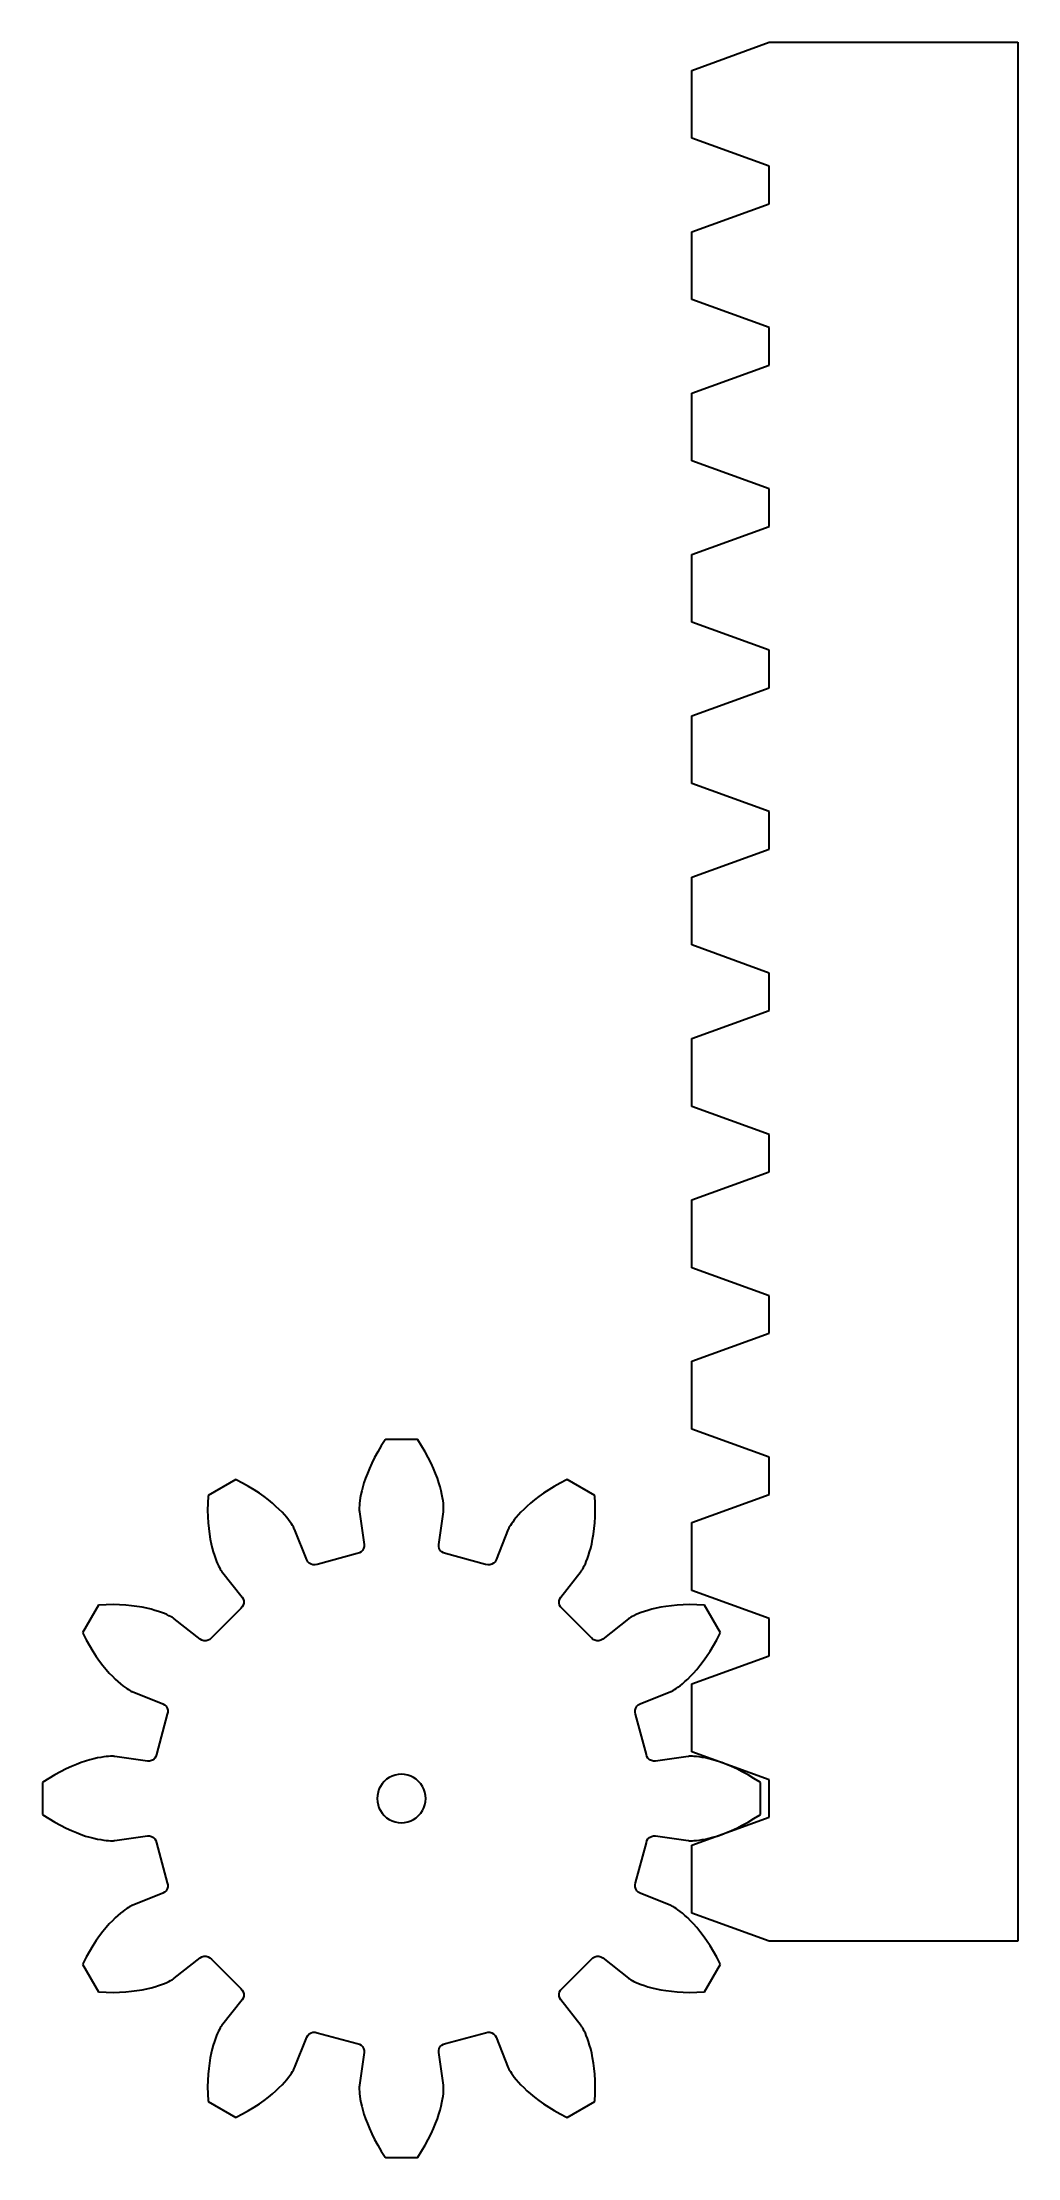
# Model space of a CAD drawing. Header units: metres. Extents: x -30 to 51, y -30 to 145.
import ezdxf

# ---------------------------------------------------------------- set-up
doc = ezdxf.new("R2010")
doc.units = ezdxf.units.M

msp = doc.modelspace()

# ---------------------------------------------------------------- linework, layer by layer
at = {"layer": '组“0”#1'}
for p, q in [((-2.21, 28.1), (-2.44, 27.65)), ((-1.95, 28.57), (-2.21, 28.1)), ((-1.66, 29.06), (-1.95, 28.57)), ((-1.34, 29.56), (-1.66, 29.06)), ((-1.31, 29.6), (-1.34, 29.56)), ((1.31, 29.6), (-1.31, 29.6)), ((1.34, 29.56), (1.31, 29.6)), ((1.66, 29.06), (1.34, 29.56)), ((1.95, 28.57), (1.66, 29.06)), ((2.21, 28.1), (1.95, 28.57)), ((2.44, 27.65), (2.21, 28.1)), ((-13.66, 26.29), (-15.94, 24.98)), ((-13.62, 26.27), (-13.66, 26.29)), ((-13.09, 26), (-13.62, 26.27)), ((-2.96, 26.4), (-3.09, 26.03)), ((-2.81, 26.79), (-2.96, 26.4)), ((-2.64, 27.21), (-2.81, 26.79)), ((-2.44, 27.65), (-2.64, 27.21)), ((2.64, 27.21), (2.44, 27.65)), ((2.81, 26.79), (2.64, 27.21)), ((2.96, 26.4), (2.81, 26.79)), ((3.09, 26.03), (2.96, 26.4)), ((13.62, 26.27), (13.09, 26)), ((13.66, 26.29), (13.62, 26.27)), ((15.94, 24.98), (13.66, 26.29)), ((-15.94, 24.93), (-15.97, 24.34)), ((-15.94, 24.98), (-15.94, 24.93)), ((-12.6, 25.72), (-13.09, 26)), ((-12.14, 25.44), (-12.6, 25.72)), ((-11.71, 25.16), (-12.14, 25.44)), ((-11.32, 24.88), (-11.71, 25.16)), ((-10.96, 24.61), (-11.32, 24.88)), ((-10.64, 24.34), (-10.96, 24.61)), ((-3.43, 24.54), (-3.46, 24.33)), ((-3.39, 24.79), (-3.43, 24.54)), ((-3.34, 25.06), (-3.39, 24.79)), ((-3.27, 25.36), (-3.34, 25.06)), ((-3.19, 25.68), (-3.27, 25.36)), ((-3.09, 26.03), (-3.19, 25.68)), ((3.19, 25.68), (3.09, 26.03)), ((3.27, 25.36), (3.19, 25.68)), ((3.34, 25.06), (3.27, 25.36)), ((3.39, 24.79), (3.34, 25.06)), ((3.43, 24.54), (3.39, 24.79)), ((3.46, 24.33), (3.43, 24.54)), ((10.96, 24.61), (10.64, 24.34)), ((11.32, 24.88), (10.96, 24.61)), ((11.71, 25.16), (11.32, 24.88)), ((12.14, 25.44), (11.71, 25.16)), ((12.6, 25.72), (12.14, 25.44)), ((13.09, 26), (12.6, 25.72)), ((15.94, 24.93), (15.94, 24.98)), ((15.97, 24.34), (15.94, 24.93)), ((-15.97, 24.34), (-15.98, 23.77)), ((-15.98, 23.77), (-15.96, 23.23)), ((-15.96, 23.23), (-15.93, 22.72)), ((-15.93, 22.72), (-15.89, 22.25)), ((-10.34, 24.08), (-10.64, 24.34)), ((-10.08, 23.83), (-10.34, 24.08)), ((-9.84, 23.6), (-10.08, 23.83)), ((-9.64, 23.37), (-9.84, 23.6)), ((-9.46, 23.16), (-9.64, 23.37)), ((-9.3, 22.97), (-9.46, 23.16)), ((-9.17, 22.79), (-9.3, 22.97)), ((-9.06, 22.64), (-9.17, 22.79)), ((-3.47, 24.14), (-3.48, 23.98)), ((-3.48, 23.98), (-3.48, 23.85)), ((-3.48, 23.85), (-3.48, 23.75)), ((-3.48, 23.75), (-3.47, 23.67)), ((-3.46, 24.33), (-3.47, 24.14)), ((-3.47, 23.67), (-3.47, 23.63)), ((-3.47, 23.63), (-3.08, 20.94)), ((3.08, 20.94), (3.47, 23.63)), ((3.47, 24.14), (3.46, 24.33)), ((3.48, 23.98), (3.47, 24.14)), ((3.47, 23.67), (3.48, 23.75)), ((3.47, 23.63), (3.47, 23.67)), ((3.48, 23.85), (3.48, 23.98)), ((3.48, 23.75), (3.48, 23.85)), ((9.17, 22.79), (9.06, 22.64)), ((9.3, 22.97), (9.17, 22.79)), ((9.46, 23.16), (9.3, 22.97)), ((9.64, 23.37), (9.46, 23.16)), ((9.84, 23.6), (9.64, 23.37)), ((10.08, 23.83), (9.84, 23.6)), ((10.34, 24.08), (10.08, 23.83)), ((10.64, 24.34), (10.34, 24.08)), ((15.89, 22.25), (15.93, 22.72)), ((15.93, 22.72), (15.96, 23.23)), ((15.96, 23.23), (15.98, 23.77)), ((15.98, 23.77), (15.97, 24.34)), ((-15.89, 22.25), (-15.83, 21.8)), ((-15.83, 21.8), (-15.76, 21.38)), ((-15.76, 21.38), (-15.69, 21)), ((-15.69, 21), (-15.6, 20.64)), ((-8.98, 22.5), (-9.06, 22.64)), ((-8.91, 22.39), (-8.98, 22.5)), ((-8.86, 22.3), (-8.91, 22.39)), ((-8.83, 22.24), (-8.86, 22.3)), ((-8.81, 22.2), (-8.83, 22.24)), ((-7.81, 19.67), (-8.81, 22.2)), ((-3.08, 20.94), (-3.07, 20.77)), ((3.07, 20.77), (3.08, 20.94)), ((8.81, 22.2), (7.81, 19.67)), ((8.83, 22.24), (8.81, 22.2)), ((8.86, 22.3), (8.83, 22.24)), ((8.91, 22.39), (8.86, 22.3)), ((8.98, 22.5), (8.91, 22.39)), ((9.06, 22.64), (8.98, 22.5)), ((15.6, 20.64), (15.69, 21)), ((15.69, 21), (15.76, 21.38)), ((15.76, 21.38), (15.83, 21.8)), ((15.83, 21.8), (15.89, 22.25)), ((-15.6, 20.64), (-15.51, 20.32)), ((-15.51, 20.32), (-15.42, 20.03)), ((-15.42, 20.03), (-15.33, 19.77)), ((-15.33, 19.77), (-15.24, 19.54)), ((-15.24, 19.54), (-15.16, 19.34)), ((-15.16, 19.34), (-15.07, 19.17)), ((-7.72, 19.52), (-7.81, 19.67)), ((-7.6, 19.4), (-7.72, 19.52)), ((-7.45, 19.31), (-7.6, 19.4)), ((-7.29, 19.26), (-7.45, 19.31)), ((-7.11, 19.26), (-7.29, 19.26)), ((-6.94, 19.3), (-7.11, 19.26)), ((-3.64, 20.19), (-6.94, 19.3)), ((-3.47, 20.24), (-3.64, 20.19)), ((-3.32, 20.32), (-3.47, 20.24)), ((-3.2, 20.45), (-3.32, 20.32)), ((-3.12, 20.6), (-3.2, 20.45)), ((-3.07, 20.77), (-3.12, 20.6)), ((3.12, 20.6), (3.07, 20.77)), ((3.2, 20.45), (3.12, 20.6)), ((3.32, 20.32), (3.2, 20.45)), ((3.47, 20.24), (3.32, 20.32)), ((3.64, 20.19), (3.47, 20.24)), ((6.94, 19.3), (3.64, 20.19)), ((7.11, 19.26), (6.94, 19.3)), ((7.29, 19.26), (7.11, 19.26)), ((7.45, 19.31), (7.29, 19.26)), ((7.6, 19.4), (7.45, 19.31)), ((7.72, 19.52), (7.6, 19.4)), ((7.81, 19.67), (7.72, 19.52)), ((15.07, 19.17), (15.16, 19.34)), ((15.16, 19.34), (15.24, 19.54)), ((15.24, 19.54), (15.33, 19.77)), ((15.33, 19.77), (15.42, 20.03)), ((15.42, 20.03), (15.51, 20.32)), ((15.51, 20.32), (15.6, 20.64)), ((-15.07, 19.17), (-15, 19.03)), ((-15, 19.03), (-14.94, 18.91)), ((-14.94, 18.91), (-14.88, 18.83)), ((-14.88, 18.83), (-14.84, 18.76)), ((-14.84, 18.76), (-14.82, 18.73)), ((-14.82, 18.73), (-13.13, 16.6)), ((13.13, 16.6), (14.82, 18.73)), ((14.82, 18.73), (14.84, 18.76)), ((14.84, 18.76), (14.88, 18.83)), ((14.88, 18.83), (14.94, 18.91)), ((14.94, 18.91), (15, 19.03)), ((15, 19.03), (15.07, 19.17)), ((-24.98, 15.94), (-26.29, 13.66)), ((-24.93, 15.94), (-24.98, 15.94)), ((-24.34, 15.97), (-24.93, 15.94)), ((-23.77, 15.98), (-24.34, 15.97)), ((-23.23, 15.96), (-23.77, 15.98)), ((-22.72, 15.93), (-23.23, 15.96)), ((-22.25, 15.89), (-22.72, 15.93)), ((-21.8, 15.83), (-22.25, 15.89)), ((-21.38, 15.76), (-21.8, 15.83)), ((-21, 15.69), (-21.38, 15.76)), ((-13.12, 15.79), (-13.24, 15.67)), ((-13.13, 16.6), (-13.05, 16.45)), ((-13.04, 15.94), (-13.12, 15.79)), ((-13.05, 16.45), (-13, 16.28)), ((-13, 16.11), (-13.04, 15.94)), ((-13, 16.28), (-13, 16.11)), ((13, 16.28), (13.05, 16.45)), ((13, 16.11), (13, 16.28)), ((13.04, 15.94), (13, 16.11)), ((13.12, 15.79), (13.04, 15.94)), ((13.05, 16.45), (13.13, 16.6)), ((13.24, 15.67), (13.12, 15.79)), ((21.38, 15.76), (21, 15.69)), ((21.8, 15.83), (21.38, 15.76)), ((22.25, 15.89), (21.8, 15.83)), ((22.72, 15.93), (22.25, 15.89)), ((23.23, 15.96), (22.72, 15.93)), ((23.77, 15.98), (23.23, 15.96)), ((24.34, 15.97), (23.77, 15.98)), ((24.93, 15.94), (24.34, 15.97)), ((24.98, 15.94), (24.93, 15.94)), ((26.29, 13.66), (24.98, 15.94)), ((-20.64, 15.6), (-21, 15.69)), ((-20.32, 15.51), (-20.64, 15.6)), ((-20.03, 15.42), (-20.32, 15.51)), ((-19.77, 15.33), (-20.03, 15.42)), ((-19.54, 15.24), (-19.77, 15.33)), ((-19.34, 15.16), (-19.54, 15.24)), ((-19.17, 15.07), (-19.34, 15.16)), ((-19.03, 15), (-19.17, 15.07)), ((-18.91, 14.94), (-19.03, 15)), ((-18.83, 14.88), (-18.91, 14.94)), ((-18.76, 14.84), (-18.83, 14.88)), ((-18.73, 14.82), (-18.76, 14.84)), ((-16.6, 13.13), (-18.73, 14.82)), ((-13.24, 15.67), (-15.67, 13.24)), ((15.67, 13.24), (13.24, 15.67)), ((18.73, 14.82), (16.6, 13.13)), ((18.76, 14.84), (18.73, 14.82)), ((18.83, 14.88), (18.76, 14.84)), ((18.91, 14.94), (18.83, 14.88)), ((19.03, 15), (18.91, 14.94)), ((19.17, 15.07), (19.03, 15)), ((19.34, 15.16), (19.17, 15.07)), ((19.54, 15.24), (19.34, 15.16)), ((19.77, 15.33), (19.54, 15.24)), ((20.03, 15.42), (19.77, 15.33)), ((20.32, 15.51), (20.03, 15.42)), ((20.64, 15.6), (20.32, 15.51)), ((21, 15.69), (20.64, 15.6)), ((-26.29, 13.66), (-26.27, 13.62)), ((-26.27, 13.62), (-26, 13.09)), ((-26, 13.09), (-25.72, 12.6)), ((-25.72, 12.6), (-25.44, 12.14)), ((-16.45, 13.05), (-16.6, 13.13)), ((-16.28, 13), (-16.45, 13.05)), ((-16.11, 13), (-16.28, 13)), ((-15.94, 13.04), (-16.11, 13)), ((-15.79, 13.12), (-15.94, 13.04)), ((-15.67, 13.24), (-15.79, 13.12)), ((15.79, 13.12), (15.67, 13.24)), ((15.94, 13.04), (15.79, 13.12)), ((16.11, 13), (15.94, 13.04)), ((16.28, 13), (16.11, 13)), ((16.45, 13.05), (16.28, 13)), ((16.6, 13.13), (16.45, 13.05)), ((25.44, 12.14), (25.72, 12.6)), ((25.72, 12.6), (26, 13.09)), ((26, 13.09), (26.27, 13.62)), ((26.27, 13.62), (26.29, 13.66)), ((-25.44, 12.14), (-25.16, 11.71)), ((-25.16, 11.71), (-24.88, 11.32)), ((-24.88, 11.32), (-24.61, 10.96)), ((-24.61, 10.96), (-24.34, 10.64)), ((-24.34, 10.64), (-24.08, 10.34)), ((24.08, 10.34), (24.34, 10.64)), ((24.34, 10.64), (24.61, 10.96)), ((24.61, 10.96), (24.88, 11.32)), ((24.88, 11.32), (25.16, 11.71)), ((25.16, 11.71), (25.44, 12.14)), ((-24.08, 10.34), (-23.83, 10.08)), ((-23.83, 10.08), (-23.6, 9.84)), ((-23.6, 9.84), (-23.37, 9.64)), ((-23.37, 9.64), (-23.16, 9.46)), ((-23.16, 9.46), (-22.97, 9.3)), ((-22.97, 9.3), (-22.79, 9.17)), ((-22.79, 9.17), (-22.64, 9.06)), ((-22.64, 9.06), (-22.5, 8.98)), ((-22.5, 8.98), (-22.39, 8.91)), ((-22.39, 8.91), (-22.3, 8.86)), ((-22.3, 8.86), (-22.24, 8.83)), ((-22.24, 8.83), (-22.2, 8.81)), ((-22.2, 8.81), (-19.67, 7.81)), ((19.67, 7.81), (22.2, 8.81)), ((22.2, 8.81), (22.24, 8.83)), ((22.24, 8.83), (22.3, 8.86)), ((22.3, 8.86), (22.39, 8.91)), ((22.39, 8.91), (22.5, 8.98)), ((22.5, 8.98), (22.64, 9.06)), ((22.64, 9.06), (22.79, 9.17)), ((22.79, 9.17), (22.97, 9.3)), ((22.97, 9.3), (23.16, 9.46)), ((23.16, 9.46), (23.37, 9.64)), ((23.37, 9.64), (23.6, 9.84)), ((23.6, 9.84), (23.83, 10.08)), ((23.83, 10.08), (24.08, 10.34)), ((-19.67, 7.81), (-19.52, 7.72)), ((-19.52, 7.72), (-19.4, 7.6)), ((-19.4, 7.6), (-19.31, 7.45)), ((-19.31, 7.45), (-19.26, 7.29)), ((-19.26, 7.11), (-19.3, 6.94)), ((-19.26, 7.29), (-19.26, 7.11)), ((19.26, 7.29), (19.31, 7.45)), ((19.26, 7.11), (19.26, 7.29)), ((19.3, 6.94), (19.26, 7.11)), ((19.31, 7.45), (19.4, 7.6)), ((19.4, 7.6), (19.52, 7.72)), ((19.52, 7.72), (19.67, 7.81)), ((-19.3, 6.94), (-20.19, 3.64)), ((20.19, 3.64), (19.3, 6.94)), ((-20.19, 3.64), (-20.24, 3.47)), ((20.24, 3.47), (20.19, 3.64)), ((-28.57, 1.95), (-29.06, 1.66)), ((-28.1, 2.21), (-28.57, 1.95)), ((-27.65, 2.44), (-28.1, 2.21)), ((-27.21, 2.64), (-27.65, 2.44)), ((-26.79, 2.81), (-27.21, 2.64)), ((-26.4, 2.96), (-26.79, 2.81)), ((-26.03, 3.09), (-26.4, 2.96)), ((-25.68, 3.19), (-26.03, 3.09)), ((-25.36, 3.27), (-25.68, 3.19)), ((-25.06, 3.34), (-25.36, 3.27)), ((-24.79, 3.39), (-25.06, 3.34)), ((-24.54, 3.43), (-24.79, 3.39)), ((-24.33, 3.46), (-24.54, 3.43)), ((-24.14, 3.47), (-24.33, 3.46)), ((-23.98, 3.48), (-24.14, 3.47)), ((-23.85, 3.48), (-23.98, 3.48)), ((-23.75, 3.48), (-23.85, 3.48)), ((-23.67, 3.47), (-23.75, 3.48)), ((-23.63, 3.47), (-23.67, 3.47)), ((-20.94, 3.08), (-23.63, 3.47)), ((-20.77, 3.07), (-20.94, 3.08)), ((-20.6, 3.12), (-20.77, 3.07)), ((-20.45, 3.2), (-20.6, 3.12)), ((-20.32, 3.32), (-20.45, 3.2)), ((-20.24, 3.47), (-20.32, 3.32)), ((-0.77, 1.85), (-1, 1.73)), ((-0.52, 1.93), (-0.77, 1.85)), ((-0.26, 1.98), (-0.52, 1.93)), ((0, 2), (-0.26, 1.98)), ((0.26, 1.98), (0, 2)), ((0.52, 1.93), (0.26, 1.98)), ((0.77, 1.85), (0.52, 1.93)), ((1, 1.73), (0.77, 1.85)), ((20.32, 3.32), (20.24, 3.47)), ((20.45, 3.2), (20.32, 3.32)), ((20.6, 3.12), (20.45, 3.2)), ((20.77, 3.07), (20.6, 3.12)), ((20.94, 3.08), (20.77, 3.07)), ((23.63, 3.47), (20.94, 3.08)), ((23.67, 3.47), (23.63, 3.47)), ((23.75, 3.48), (23.67, 3.47)), ((23.85, 3.48), (23.75, 3.48)), ((23.98, 3.48), (23.85, 3.48)), ((24.14, 3.47), (23.98, 3.48)), ((24.33, 3.46), (24.14, 3.47)), ((24.54, 3.43), (24.33, 3.46)), ((24.79, 3.39), (24.54, 3.43)), ((25.06, 3.34), (24.79, 3.39)), ((25.36, 3.27), (25.06, 3.34)), ((25.68, 3.19), (25.36, 3.27)), ((26.03, 3.09), (25.68, 3.19)), ((26.4, 2.96), (26.03, 3.09)), ((26.79, 2.81), (26.4, 2.96)), ((27.21, 2.64), (26.79, 2.81)), ((27.65, 2.44), (27.21, 2.64)), ((28.1, 2.21), (27.65, 2.44)), ((28.57, 1.95), (28.1, 2.21)), ((29.06, 1.66), (28.57, 1.95)), ((-29.56, 1.34), (-29.6, 1.31)), ((-29.6, 1.31), (-29.6, -1.31)), ((-29.06, 1.66), (-29.56, 1.34)), ((-1.98, 0.26), (-2, 0)), ((-2, 0), (-1.98, -0.26)), ((-1.93, 0.52), (-1.98, 0.26)), ((-1.85, 0.77), (-1.93, 0.52)), ((-1.73, 1), (-1.85, 0.77)), ((-1.59, 1.22), (-1.73, 1)), ((-1.41, 1.41), (-1.59, 1.22)), ((-1.22, 1.59), (-1.41, 1.41)), ((-1, 1.73), (-1.22, 1.59)), ((1.22, 1.59), (1, 1.73)), ((1.41, 1.41), (1.22, 1.59)), ((1.59, 1.22), (1.41, 1.41)), ((1.73, 1), (1.59, 1.22)), ((1.85, 0.77), (1.73, 1)), ((1.93, 0.52), (1.85, 0.77)), ((1.98, 0.26), (1.93, 0.52)), ((2, 0), (1.98, 0.26)), ((1.98, -0.26), (2, 0)), ((29.56, 1.34), (29.06, 1.66)), ((29.6, 1.31), (29.56, 1.34)), ((29.6, -1.31), (29.6, 1.31)), ((-29.6, -1.31), (-29.56, -1.34)), ((-29.56, -1.34), (-29.06, -1.66)), ((-29.06, -1.66), (-28.57, -1.95)), ((-1.98, -0.26), (-1.93, -0.52)), ((-1.93, -0.52), (-1.85, -0.77)), ((-1.85, -0.77), (-1.73, -1)), ((-1.73, -1), (-1.59, -1.22)), ((-1.59, -1.22), (-1.41, -1.41)), ((-1.41, -1.41), (-1.22, -1.59)), ((-1.22, -1.59), (-1, -1.73)), ((-1, -1.73), (-0.77, -1.85)), ((0.77, -1.85), (1, -1.73)), ((1, -1.73), (1.22, -1.59)), ((1.22, -1.59), (1.41, -1.41)), ((1.41, -1.41), (1.59, -1.22)), ((1.59, -1.22), (1.73, -1)), ((1.73, -1), (1.85, -0.77)), ((1.85, -0.77), (1.93, -0.52)), ((1.93, -0.52), (1.98, -0.26)), ((28.57, -1.95), (29.06, -1.66)), ((29.06, -1.66), (29.56, -1.34)), ((29.56, -1.34), (29.6, -1.31)), ((-28.57, -1.95), (-28.1, -2.21)), ((-28.1, -2.21), (-27.65, -2.44)), ((-27.65, -2.44), (-27.21, -2.64)), ((-27.21, -2.64), (-26.79, -2.81)), ((-26.79, -2.81), (-26.4, -2.96)), ((-26.4, -2.96), (-26.03, -3.09)), ((-26.03, -3.09), (-25.68, -3.19)), ((-25.68, -3.19), (-25.36, -3.27)), ((-25.36, -3.27), (-25.06, -3.34)), ((-25.06, -3.34), (-24.79, -3.39)), ((-24.79, -3.39), (-24.54, -3.43)), ((-24.54, -3.43), (-24.33, -3.46)), ((-24.33, -3.46), (-24.14, -3.47)), ((-24.14, -3.47), (-23.98, -3.48)), ((-23.98, -3.48), (-23.85, -3.48)), ((-23.85, -3.48), (-23.75, -3.48)), ((-23.75, -3.48), (-23.67, -3.47)), ((-23.67, -3.47), (-23.63, -3.47)), ((-23.63, -3.47), (-20.94, -3.08)), ((-20.94, -3.08), (-20.77, -3.07)), ((-20.77, -3.07), (-20.6, -3.12)), ((-20.6, -3.12), (-20.45, -3.2)), ((-20.45, -3.2), (-20.32, -3.32)), ((-20.32, -3.32), (-20.24, -3.47)), ((-20.24, -3.47), (-20.19, -3.64)), ((-0.77, -1.85), (-0.52, -1.93)), ((-0.52, -1.93), (-0.26, -1.98)), ((-0.26, -1.98), (0, -2)), ((0, -2), (0.26, -1.98)), ((0.26, -1.98), (0.52, -1.93)), ((0.52, -1.93), (0.77, -1.85)), ((20.19, -3.64), (20.24, -3.47)), ((20.24, -3.47), (20.32, -3.32)), ((20.32, -3.32), (20.45, -3.2)), ((20.45, -3.2), (20.6, -3.12)), ((20.6, -3.12), (20.77, -3.07)), ((20.77, -3.07), (20.94, -3.08)), ((20.94, -3.08), (23.63, -3.47)), ((23.63, -3.47), (23.67, -3.47)), ((23.67, -3.47), (23.75, -3.48)), ((23.75, -3.48), (23.85, -3.48)), ((23.85, -3.48), (23.98, -3.48)), ((23.98, -3.48), (24.14, -3.47)), ((24.14, -3.47), (24.33, -3.46)), ((24.33, -3.46), (24.54, -3.43)), ((24.54, -3.43), (24.79, -3.39)), ((24.79, -3.39), (25.06, -3.34)), ((25.06, -3.34), (25.36, -3.27)), ((25.36, -3.27), (25.68, -3.19)), ((25.68, -3.19), (26.03, -3.09)), ((26.03, -3.09), (26.4, -2.96)), ((26.4, -2.96), (26.79, -2.81)), ((26.79, -2.81), (27.21, -2.64)), ((27.21, -2.64), (27.65, -2.44)), ((27.65, -2.44), (28.1, -2.21)), ((28.1, -2.21), (28.57, -1.95)), ((-20.19, -3.64), (-19.3, -6.94)), ((19.3, -6.94), (20.19, -3.64)), ((-19.3, -6.94), (-19.26, -7.11)), ((19.26, -7.11), (19.3, -6.94)), ((-19.67, -7.81), (-22.2, -8.81)), ((-19.52, -7.72), (-19.67, -7.81)), ((-19.4, -7.6), (-19.52, -7.72)), ((-19.31, -7.45), (-19.4, -7.6)), ((-19.26, -7.29), (-19.31, -7.45)), ((-19.26, -7.11), (-19.26, -7.29)), ((19.26, -7.29), (19.26, -7.11)), ((19.31, -7.45), (19.26, -7.29)), ((19.4, -7.6), (19.31, -7.45)), ((19.52, -7.72), (19.4, -7.6)), ((19.67, -7.81), (19.52, -7.72)), ((22.2, -8.81), (19.67, -7.81)), ((-24.08, -10.34), (-24.34, -10.64)), ((-23.83, -10.08), (-24.08, -10.34)), ((-23.6, -9.84), (-23.83, -10.08)), ((-23.37, -9.64), (-23.6, -9.84)), ((-23.16, -9.46), (-23.37, -9.64)), ((-22.97, -9.3), (-23.16, -9.46)), ((-22.79, -9.17), (-22.97, -9.3)), ((-22.64, -9.06), (-22.79, -9.17)), ((-22.5, -8.98), (-22.64, -9.06)), ((-22.39, -8.91), (-22.5, -8.98)), ((-22.3, -8.86), (-22.39, -8.91)), ((-22.24, -8.83), (-22.3, -8.86)), ((-22.2, -8.81), (-22.24, -8.83)), ((22.24, -8.83), (22.2, -8.81)), ((22.3, -8.86), (22.24, -8.83)), ((22.39, -8.91), (22.3, -8.86)), ((22.5, -8.98), (22.39, -8.91)), ((22.64, -9.06), (22.5, -8.98)), ((22.79, -9.17), (22.64, -9.06)), ((22.97, -9.3), (22.79, -9.17)), ((23.16, -9.46), (22.97, -9.3)), ((23.37, -9.64), (23.16, -9.46)), ((23.6, -9.84), (23.37, -9.64)), ((23.83, -10.08), (23.6, -9.84)), ((24.08, -10.34), (23.83, -10.08)), ((24.34, -10.64), (24.08, -10.34)), ((-25.44, -12.14), (-25.72, -12.6)), ((-25.16, -11.71), (-25.44, -12.14)), ((-24.88, -11.32), (-25.16, -11.71)), ((-24.61, -10.96), (-24.88, -11.32)), ((-24.34, -10.64), (-24.61, -10.96)), ((24.61, -10.96), (24.34, -10.64)), ((24.88, -11.32), (24.61, -10.96)), ((25.16, -11.71), (24.88, -11.32)), ((25.44, -12.14), (25.16, -11.71)), ((25.72, -12.6), (25.44, -12.14)), ((-26.27, -13.62), (-26.29, -13.66)), ((-26.29, -13.66), (-24.98, -15.94)), ((-26, -13.09), (-26.27, -13.62)), ((-25.72, -12.6), (-26, -13.09)), ((-18.73, -14.82), (-16.6, -13.13)), ((-16.6, -13.13), (-16.45, -13.05)), ((-16.45, -13.05), (-16.28, -13)), ((-16.28, -13), (-16.11, -13)), ((-16.11, -13), (-15.94, -13.04)), ((-15.94, -13.04), (-15.79, -13.12)), ((-15.79, -13.12), (-15.67, -13.24)), ((-15.67, -13.24), (-13.24, -15.67)), ((13.24, -15.67), (15.67, -13.24)), ((15.67, -13.24), (15.79, -13.12)), ((15.79, -13.12), (15.94, -13.04)), ((15.94, -13.04), (16.11, -13)), ((16.11, -13), (16.28, -13)), ((16.28, -13), (16.45, -13.05)), ((16.45, -13.05), (16.6, -13.13)), ((16.6, -13.13), (18.73, -14.82)), ((24.98, -15.94), (26.29, -13.66)), ((26, -13.09), (25.72, -12.6)), ((26.27, -13.62), (26, -13.09)), ((26.29, -13.66), (26.27, -13.62)), ((-21.38, -15.76), (-21, -15.69)), ((-21, -15.69), (-20.64, -15.6)), ((-20.64, -15.6), (-20.32, -15.51)), ((-20.32, -15.51), (-20.03, -15.42)), ((-20.03, -15.42), (-19.77, -15.33)), ((-19.77, -15.33), (-19.54, -15.24)), ((-19.54, -15.24), (-19.34, -15.16)), ((-19.34, -15.16), (-19.17, -15.07)), ((-19.17, -15.07), (-19.03, -15)), ((-19.03, -15), (-18.91, -14.94)), ((-18.91, -14.94), (-18.83, -14.88)), ((-18.83, -14.88), (-18.76, -14.84)), ((-18.76, -14.84), (-18.73, -14.82)), ((-13.24, -15.67), (-13.12, -15.79)), ((13.12, -15.79), (13.24, -15.67)), ((18.73, -14.82), (18.76, -14.84)), ((18.76, -14.84), (18.83, -14.88)), ((18.83, -14.88), (18.91, -14.94)), ((18.91, -14.94), (19.03, -15)), ((19.03, -15), (19.17, -15.07)), ((19.17, -15.07), (19.34, -15.16)), ((19.34, -15.16), (19.54, -15.24)), ((19.54, -15.24), (19.77, -15.33)), ((19.77, -15.33), (20.03, -15.42)), ((20.03, -15.42), (20.32, -15.51)), ((20.32, -15.51), (20.64, -15.6)), ((20.64, -15.6), (21, -15.69)), ((21, -15.69), (21.38, -15.76)), ((-24.98, -15.94), (-24.93, -15.94)), ((-24.93, -15.94), (-24.34, -15.97)), ((-24.34, -15.97), (-23.77, -15.98)), ((-23.77, -15.98), (-23.23, -15.96)), ((-23.23, -15.96), (-22.72, -15.93)), ((-22.72, -15.93), (-22.25, -15.89)), ((-22.25, -15.89), (-21.8, -15.83)), ((-21.8, -15.83), (-21.38, -15.76)), ((-13.13, -16.6), (-14.82, -18.73)), ((-13.05, -16.45), (-13.13, -16.6)), ((-13.12, -15.79), (-13.04, -15.94)), ((-13, -16.28), (-13.05, -16.45)), ((-13.04, -15.94), (-13, -16.11)), ((-13, -16.11), (-13, -16.28)), ((13, -16.11), (13.04, -15.94)), ((13, -16.28), (13, -16.11)), ((13.05, -16.45), (13, -16.28)), ((13.04, -15.94), (13.12, -15.79)), ((13.13, -16.6), (13.05, -16.45)), ((14.82, -18.73), (13.13, -16.6)), ((21.38, -15.76), (21.8, -15.83)), ((21.8, -15.83), (22.25, -15.89)), ((22.25, -15.89), (22.72, -15.93)), ((22.72, -15.93), (23.23, -15.96)), ((23.23, -15.96), (23.77, -15.98)), ((23.77, -15.98), (24.34, -15.97)), ((24.34, -15.97), (24.93, -15.94)), ((24.93, -15.94), (24.98, -15.94)), ((-15.07, -19.17), (-15.16, -19.34)), ((-15, -19.03), (-15.07, -19.17)), ((-14.94, -18.91), (-15, -19.03)), ((-14.88, -18.83), (-14.94, -18.91)), ((-14.84, -18.76), (-14.88, -18.83)), ((-14.82, -18.73), (-14.84, -18.76)), ((14.84, -18.76), (14.82, -18.73)), ((14.88, -18.83), (14.84, -18.76)), ((14.94, -18.91), (14.88, -18.83)), ((15, -19.03), (14.94, -18.91)), ((15.07, -19.17), (15, -19.03)), ((15.16, -19.34), (15.07, -19.17)), ((-15.6, -20.64), (-15.69, -21)), ((-15.51, -20.32), (-15.6, -20.64)), ((-15.42, -20.03), (-15.51, -20.32)), ((-15.33, -19.77), (-15.42, -20.03)), ((-15.24, -19.54), (-15.33, -19.77)), ((-15.16, -19.34), (-15.24, -19.54)), ((-8.81, -22.2), (-7.81, -19.67)), ((-7.81, -19.67), (-7.72, -19.52)), ((-7.72, -19.52), (-7.6, -19.4)), ((-7.6, -19.4), (-7.45, -19.31)), ((-7.45, -19.31), (-7.29, -19.26)), ((-7.29, -19.26), (-7.11, -19.26)), ((-7.11, -19.26), (-6.94, -19.3)), ((-6.94, -19.3), (-3.64, -20.19)), ((-3.64, -20.19), (-3.47, -20.24)), ((-3.47, -20.24), (-3.32, -20.32)), ((-3.32, -20.32), (-3.2, -20.45)), ((-3.2, -20.45), (-3.12, -20.6)), ((-3.12, -20.6), (-3.07, -20.77)), ((-3.07, -20.77), (-3.08, -20.94)), ((3.07, -20.77), (3.12, -20.6)), ((3.08, -20.94), (3.07, -20.77)), ((3.12, -20.6), (3.2, -20.45)), ((3.2, -20.45), (3.32, -20.32)), ((3.32, -20.32), (3.47, -20.24)), ((3.47, -20.24), (3.64, -20.19)), ((3.64, -20.19), (6.94, -19.3)), ((6.94, -19.3), (7.11, -19.26)), ((7.11, -19.26), (7.29, -19.26)), ((7.29, -19.26), (7.45, -19.31)), ((7.45, -19.31), (7.6, -19.4)), ((7.6, -19.4), (7.72, -19.52)), ((7.72, -19.52), (7.81, -19.67)), ((7.81, -19.67), (8.81, -22.2)), ((15.24, -19.54), (15.16, -19.34)), ((15.33, -19.77), (15.24, -19.54)), ((15.42, -20.03), (15.33, -19.77)), ((15.51, -20.32), (15.42, -20.03)), ((15.6, -20.64), (15.51, -20.32)), ((15.69, -21), (15.6, -20.64)), ((-15.89, -22.25), (-15.93, -22.72)), ((-15.83, -21.8), (-15.89, -22.25)), ((-15.76, -21.38), (-15.83, -21.8)), ((-15.69, -21), (-15.76, -21.38)), ((-9.17, -22.79), (-9.06, -22.64)), ((-9.06, -22.64), (-8.98, -22.5)), ((-8.98, -22.5), (-8.91, -22.39)), ((-8.91, -22.39), (-8.86, -22.3)), ((-8.86, -22.3), (-8.83, -22.24)), ((-8.83, -22.24), (-8.81, -22.2)), ((-3.08, -20.94), (-3.47, -23.63)), ((3.47, -23.63), (3.08, -20.94)), ((8.81, -22.2), (8.83, -22.24)), ((8.83, -22.24), (8.86, -22.3)), ((8.86, -22.3), (8.91, -22.39)), ((8.91, -22.39), (8.98, -22.5)), ((8.98, -22.5), (9.06, -22.64)), ((9.06, -22.64), (9.17, -22.79)), ((15.76, -21.38), (15.69, -21)), ((15.83, -21.8), (15.76, -21.38)), ((15.89, -22.25), (15.83, -21.8)), ((15.93, -22.72), (15.89, -22.25)), ((-15.96, -23.23), (-15.98, -23.77)), ((-15.98, -23.77), (-15.97, -24.34)), ((-15.97, -24.34), (-15.94, -24.93)), ((-15.93, -22.72), (-15.96, -23.23)), ((-10.96, -24.61), (-10.64, -24.34)), ((-10.64, -24.34), (-10.34, -24.08)), ((-10.34, -24.08), (-10.08, -23.83)), ((-10.08, -23.83), (-9.84, -23.6)), ((-9.84, -23.6), (-9.64, -23.37)), ((-9.64, -23.37), (-9.46, -23.16)), ((-9.46, -23.16), (-9.3, -22.97)), ((-9.3, -22.97), (-9.17, -22.79)), ((-3.47, -23.67), (-3.48, -23.75)), ((-3.48, -23.75), (-3.48, -23.85)), ((-3.48, -23.85), (-3.48, -23.98)), ((-3.48, -23.98), (-3.47, -24.14)), ((-3.47, -23.63), (-3.47, -23.67)), ((-3.47, -24.14), (-3.46, -24.33)), ((-3.46, -24.33), (-3.43, -24.54)), ((3.43, -24.54), (3.46, -24.33)), ((3.46, -24.33), (3.47, -24.14)), ((3.47, -23.67), (3.47, -23.63)), ((3.48, -23.75), (3.47, -23.67)), ((3.47, -24.14), (3.48, -23.98)), ((3.48, -23.85), (3.48, -23.75)), ((3.48, -23.98), (3.48, -23.85)), ((9.17, -22.79), (9.3, -22.97)), ((9.3, -22.97), (9.46, -23.16)), ((9.46, -23.16), (9.64, -23.37)), ((9.64, -23.37), (9.84, -23.6)), ((9.84, -23.6), (10.08, -23.83)), ((10.08, -23.83), (10.34, -24.08)), ((10.34, -24.08), (10.64, -24.34)), ((10.64, -24.34), (10.96, -24.61)), ((15.96, -23.23), (15.93, -22.72)), ((15.94, -24.93), (15.97, -24.34)), ((15.98, -23.77), (15.96, -23.23)), ((15.97, -24.34), (15.98, -23.77)), ((-15.94, -24.93), (-15.94, -24.98)), ((-15.94, -24.98), (-13.66, -26.29)), ((-13.62, -26.27), (-13.09, -26)), ((-13.09, -26), (-12.6, -25.72)), ((-12.6, -25.72), (-12.14, -25.44)), ((-12.14, -25.44), (-11.71, -25.16)), ((-11.71, -25.16), (-11.32, -24.88)), ((-11.32, -24.88), (-10.96, -24.61)), ((-3.43, -24.54), (-3.39, -24.79)), ((-3.39, -24.79), (-3.34, -25.06)), ((-3.34, -25.06), (-3.27, -25.36)), ((-3.27, -25.36), (-3.19, -25.68)), ((-3.19, -25.68), (-3.09, -26.03)), ((-3.09, -26.03), (-2.96, -26.4)), ((2.96, -26.4), (3.09, -26.03)), ((3.09, -26.03), (3.19, -25.68)), ((3.19, -25.68), (3.27, -25.36)), ((3.27, -25.36), (3.34, -25.06)), ((3.34, -25.06), (3.39, -24.79)), ((3.39, -24.79), (3.43, -24.54)), ((10.96, -24.61), (11.32, -24.88)), ((11.32, -24.88), (11.71, -25.16)), ((11.71, -25.16), (12.14, -25.44)), ((12.14, -25.44), (12.6, -25.72)), ((12.6, -25.72), (13.09, -26)), ((13.09, -26), (13.62, -26.27)), ((13.66, -26.29), (15.94, -24.98)), ((15.94, -24.98), (15.94, -24.93)), ((-13.66, -26.29), (-13.62, -26.27)), ((-2.96, -26.4), (-2.81, -26.79)), ((-2.81, -26.79), (-2.64, -27.21)), ((-2.64, -27.21), (-2.44, -27.65)), ((-2.44, -27.65), (-2.21, -28.1)), ((2.21, -28.1), (2.44, -27.65)), ((2.44, -27.65), (2.64, -27.21)), ((2.64, -27.21), (2.81, -26.79)), ((2.81, -26.79), (2.96, -26.4)), ((13.62, -26.27), (13.66, -26.29)), ((-2.21, -28.1), (-1.95, -28.57)), ((-1.95, -28.57), (-1.66, -29.06)), ((-1.66, -29.06), (-1.34, -29.56)), ((-1.34, -29.56), (-1.31, -29.6)), ((-1.31, -29.6), (1.31, -29.6)), ((1.31, -29.6), (1.34, -29.56)), ((1.34, -29.56), (1.66, -29.06)), ((1.66, -29.06), (1.95, -28.57)), ((1.95, -28.57), (2.21, -28.1))]:
    msp.add_line(p, q, dxfattribs=at)
at = {"layer": '组“1”#1'}
for p, q in [((23.95, 142.44), (30.3, 144.75)), ((30.3, 144.75), (50.8, 144.75)), ((50.8, 144.75), (50.8, -11.76)), ((23.95, 136.85), (23.95, 142.44)), ((30.3, 134.54), (23.95, 136.85)), ((30.3, 131.45), (30.3, 134.54)), ((23.95, 129.14), (30.3, 131.45)), ((23.95, 123.55), (23.95, 129.14)), ((30.3, 121.24), (23.95, 123.55)), ((30.3, 118.15), (30.3, 121.24)), ((23.95, 115.84), (30.3, 118.15)), ((23.95, 110.25), (23.95, 115.84)), ((30.3, 107.94), (23.95, 110.25)), ((30.3, 104.85), (30.3, 107.94)), ((23.95, 102.54), (30.3, 104.85)), ((23.95, 96.95), (23.95, 102.54)), ((30.3, 94.64), (23.95, 96.95)), ((30.3, 91.55), (30.3, 94.64)), ((23.95, 89.24), (30.3, 91.55)), ((23.95, 83.65), (23.95, 89.24)), ((30.3, 81.34), (23.95, 83.65)), ((30.3, 78.25), (30.3, 81.34)), ((23.95, 75.94), (30.3, 78.25)), ((23.95, 70.35), (23.95, 75.94)), ((30.3, 68.04), (23.95, 70.35)), ((30.3, 64.95), (30.3, 68.04)), ((23.95, 62.65), (30.3, 64.95)), ((23.95, 57.05), (23.95, 62.65)), ((30.3, 54.74), (23.95, 57.05)), ((30.3, 51.66), (30.3, 54.74)), ((23.95, 49.35), (30.3, 51.66)), ((23.95, 43.75), (23.95, 49.35)), ((30.3, 41.44), (23.95, 43.75)), ((30.3, 38.36), (30.3, 41.44)), ((23.95, 36.05), (30.3, 38.36)), ((23.95, 30.45), (23.95, 36.05)), ((30.3, 28.14), (23.95, 30.45)), ((30.3, 25.06), (30.3, 28.14)), ((23.95, 22.75), (30.3, 25.06)), ((23.95, 17.15), (23.95, 22.75)), ((30.3, 14.84), (23.95, 17.15)), ((30.3, 11.76), (30.3, 14.84)), ((23.95, 9.45), (30.3, 11.76)), ((23.95, 3.85), (23.95, 9.45)), ((30.3, 1.54), (23.95, 3.85)), ((30.3, -1.54), (30.3, 1.54)), ((23.95, -3.85), (30.3, -1.54)), ((23.95, -9.45), (23.95, -3.85)), ((30.3, -11.76), (23.95, -9.45)), ((50.8, -11.76), (30.3, -11.76)), ((50.8, -11.76), (30.3, -11.76))]:
    msp.add_line(p, q, dxfattribs=at)

doc.saveas('drawing.dxf')
